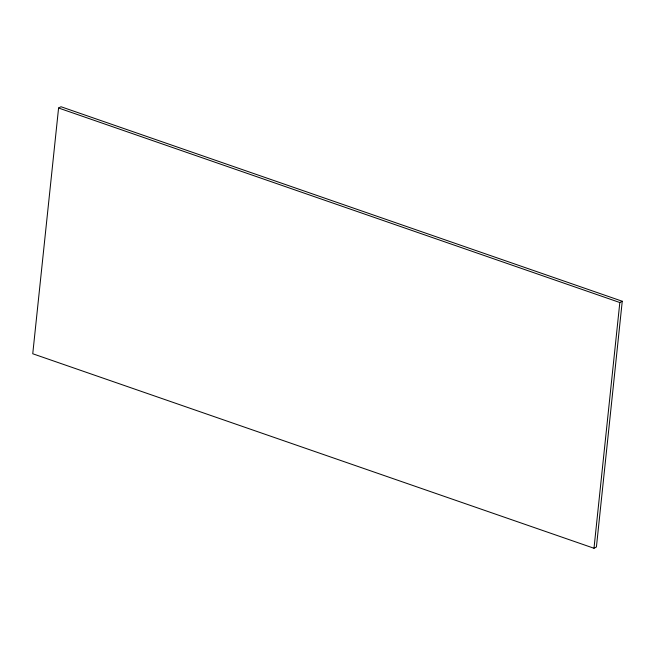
<?xml version="1.0" encoding="UTF-8"?>
<svg xmlns="http://www.w3.org/2000/svg" width="655" height="655" viewBox="0 0 655 655"><rect width="100%" height="100%" fill="white"/><g stroke="black" fill="none" stroke-linecap="round" stroke-linejoin="round"><path stroke-width="0.98" d="M58.582 108.009L32.75 353.757L593.995 548.26L596.418 546.99L622.25 301.243L61.005 106.74L58.582 108.009L619.827 302.52L622.25 301.243M593.995 548.26L619.827 302.52"/></g></svg>
